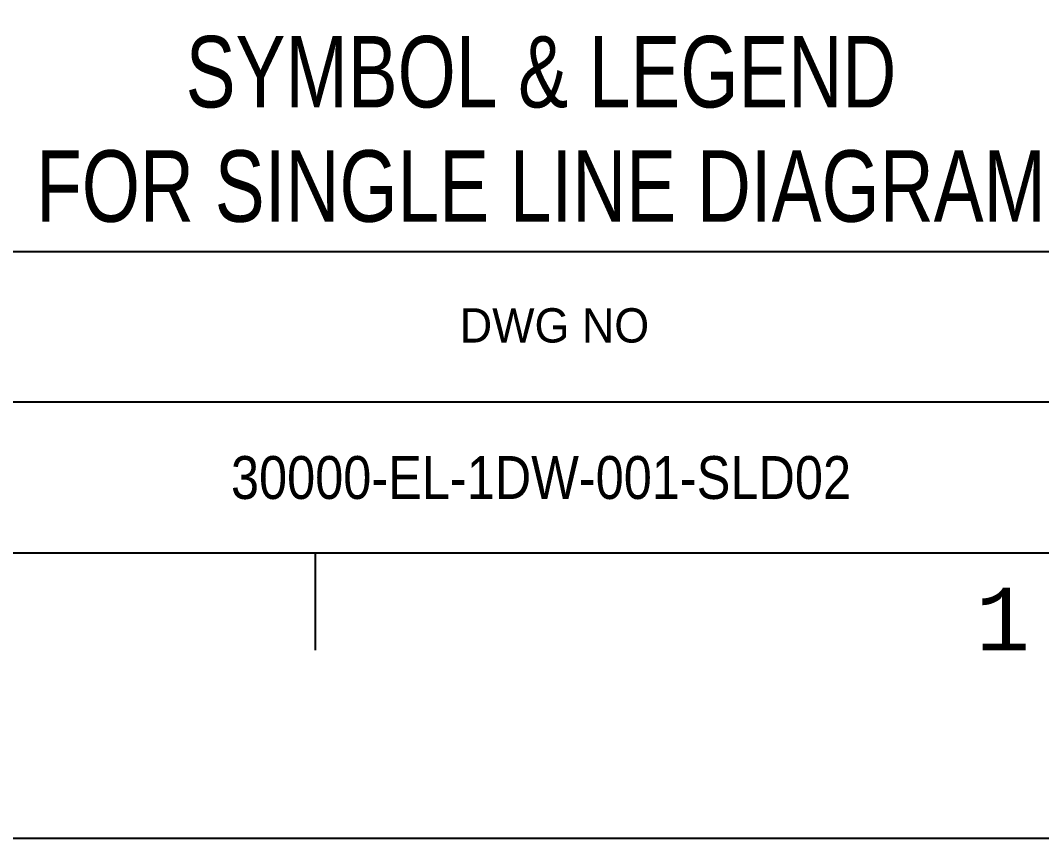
# Model space of a CAD drawing. Header units: feet. Extents: x 1 to 168002, y -59383 to 29717.
# Drawn here: x 77158 to 80730, y 17 to 2879 of the extents above; entities that cross this region are included whole.
import ezdxf
from ezdxf.enums import TextEntityAlignment as Align

# ---------------------------------------------------------------- set-up
doc = ezdxf.new("R2010")
doc.units = ezdxf.units.FT
doc.header["$LTSCALE"] = 50
doc.header["$MEASUREMENT"] = 0
doc.linetypes.add('CONTINU', pattern=[0])
doc.layers.get('0').update_dxf_attribs({"linetype": 'CONTINUOUS'})
doc.layers.add('BAR_TICK', color=7, linetype='CONTINUOUS')
doc.layers.add('TEXT', color=7, linetype='CONTINUOUS')
doc.layers.add('Border', color=7, linetype='CONTINUOUS', lineweight=0)
doc.styles.add('HY견고딕', font='', dxfattribs={"width": 0.85})
doc.styles.add('MONOTXT', font='', dxfattribs={"height": 0.2})
doc.styles.add('TB-1$0$MONOTXT', font='monotxt_.ttf')
doc.styles.add('돋움', font='')
doc.styles.get('HY견고딕').set_extended_font_data('Dotum')
doc.styles.get('MONOTXT').set_extended_font_data('Gulim')
doc.styles.get('돋움').set_extended_font_data('Dotum')

# ---------------------------------------------------------------- blocks, each defined once
blk = doc.blocks.new('FORMAT')
at = {"layer": 'Border', "color": 0, "linetype": 'Continuous', "lineweight": 25}
for p, q in [((41000, 2052.8), (33000, 2052.8)), ((41000, 1526.4), (33000, 1526.4)), ((2499.6, 1000), (41000, 1000)), ((33000, 1000), (41000, 1000)), ((36187.5, 1000), (36187.5, 658.8))]:
    blk.add_line(p, q, dxfattribs=at)
blk.add_lwpolyline([(0, 0), (0, 29700), (42000, 29700), (42000, 0)], close=True, dxfattribs=at)
at = {"layer": 'Border', "color": 0, "linetype": 'Continuous', "lineweight": 25, "style": 'MONOTXT'}
blk.add_text('DWG NO', height=120, dxfattribs=at).set_placement((37024.7, 1795.5), align=Align.MIDDLE)
at = {"layer": 'Border', "color": 0, "linetype": 'Continuous', "lineweight": 25, "style": 'TB-1$0$MONOTXT'}
blk.add_text('1', height=218.8, dxfattribs=at).set_placement((38593.8, 877.6), align=Align.TOP_CENTER)
blk = doc.blocks.new('TITLE')
at = {"xscale": 0.01, "yscale": 0.01, "zscale": 0.01}
blk.add_blockref('FORMAT', (0, 0), dxfattribs=at)

msp = doc.modelspace()

# ---------------------------------------------------------------- block references
at = {"color": 7, "linetype": 'CONTINU', "ltscale": 100, "xscale": 100, "yscale": 100, "zscale": 100}
msp.add_blockref('TITLE', (42001.4, 16.7, 0.1), dxfattribs=at)

# ---------------------------------------------------------------- texts
at = {"layer": 'BAR_TICK', "color": 2, "style": '돋움', "width": 0.9}
msp.add_text('30000-EL-1DW-001-SLD02', height=150, dxfattribs=at).set_placement((78979, 1279.9, 0.1), align=Align.MIDDLE_CENTER)
at = {"layer": 'TEXT', "color": 2, "style": 'HY견고딕', "width": 0.8}
for s, p in [('SYMBOL & LEGEND', (78979, 2699.7, 0.1)), ('FOR SINGLE LINE DIAGRAM', (78979, 2299.7, 0.1))]:
    msp.add_text(s, height=250, dxfattribs=at).set_placement(p, align=Align.MIDDLE_CENTER)

doc.saveas('drawing.dxf')
